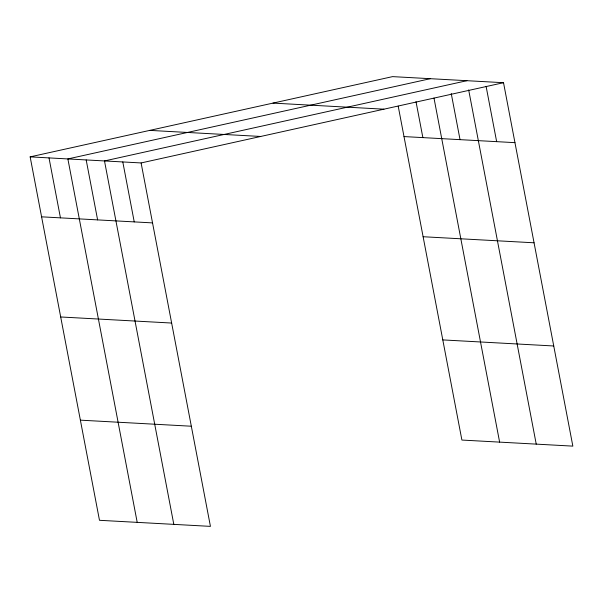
<?xml version="1.0" encoding="UTF-8"?>
<svg xmlns="http://www.w3.org/2000/svg" width="603" height="603" viewBox="0 0 603 603"><rect width="100%" height="100%" fill="white"/><g stroke="black" fill="none" stroke-linecap="round" stroke-linejoin="round"><path stroke-width="0.9" d="M30.15 156.87L141.102 162.946L210.432 526.374L99.48 520.299L30.15 156.87L392.568 76.626L503.52 82.701L572.85 446.13L461.898 440.054L398.199 106.143M430.293 78.692L67.875 158.936L137.205 522.364M466.91 80.696L104.492 160.941L173.815 524.369M141.102 162.946L503.52 82.701M272.971 103.105L383.923 109.181M404.002 136.579L514.962 142.655M149.748 130.391L260.7 136.459M423.11 236.73L534.062 242.798M41.584 216.824L152.544 222.899M60.692 316.974L171.644 323.042M442.79 339.911L553.742 345.979M80.372 420.155L191.332 426.223M486.093 86.312L496.653 141.652M468.667 89.915L536.233 444.125M451.24 93.525L460.036 139.647M433.987 98.063L499.623 442.12M416.002 101.643L422.869 137.612M122.801 161.943L134.235 221.896M86.184 159.938L97.618 219.891M49.009 157.903L60.451 217.856"/></g></svg>
